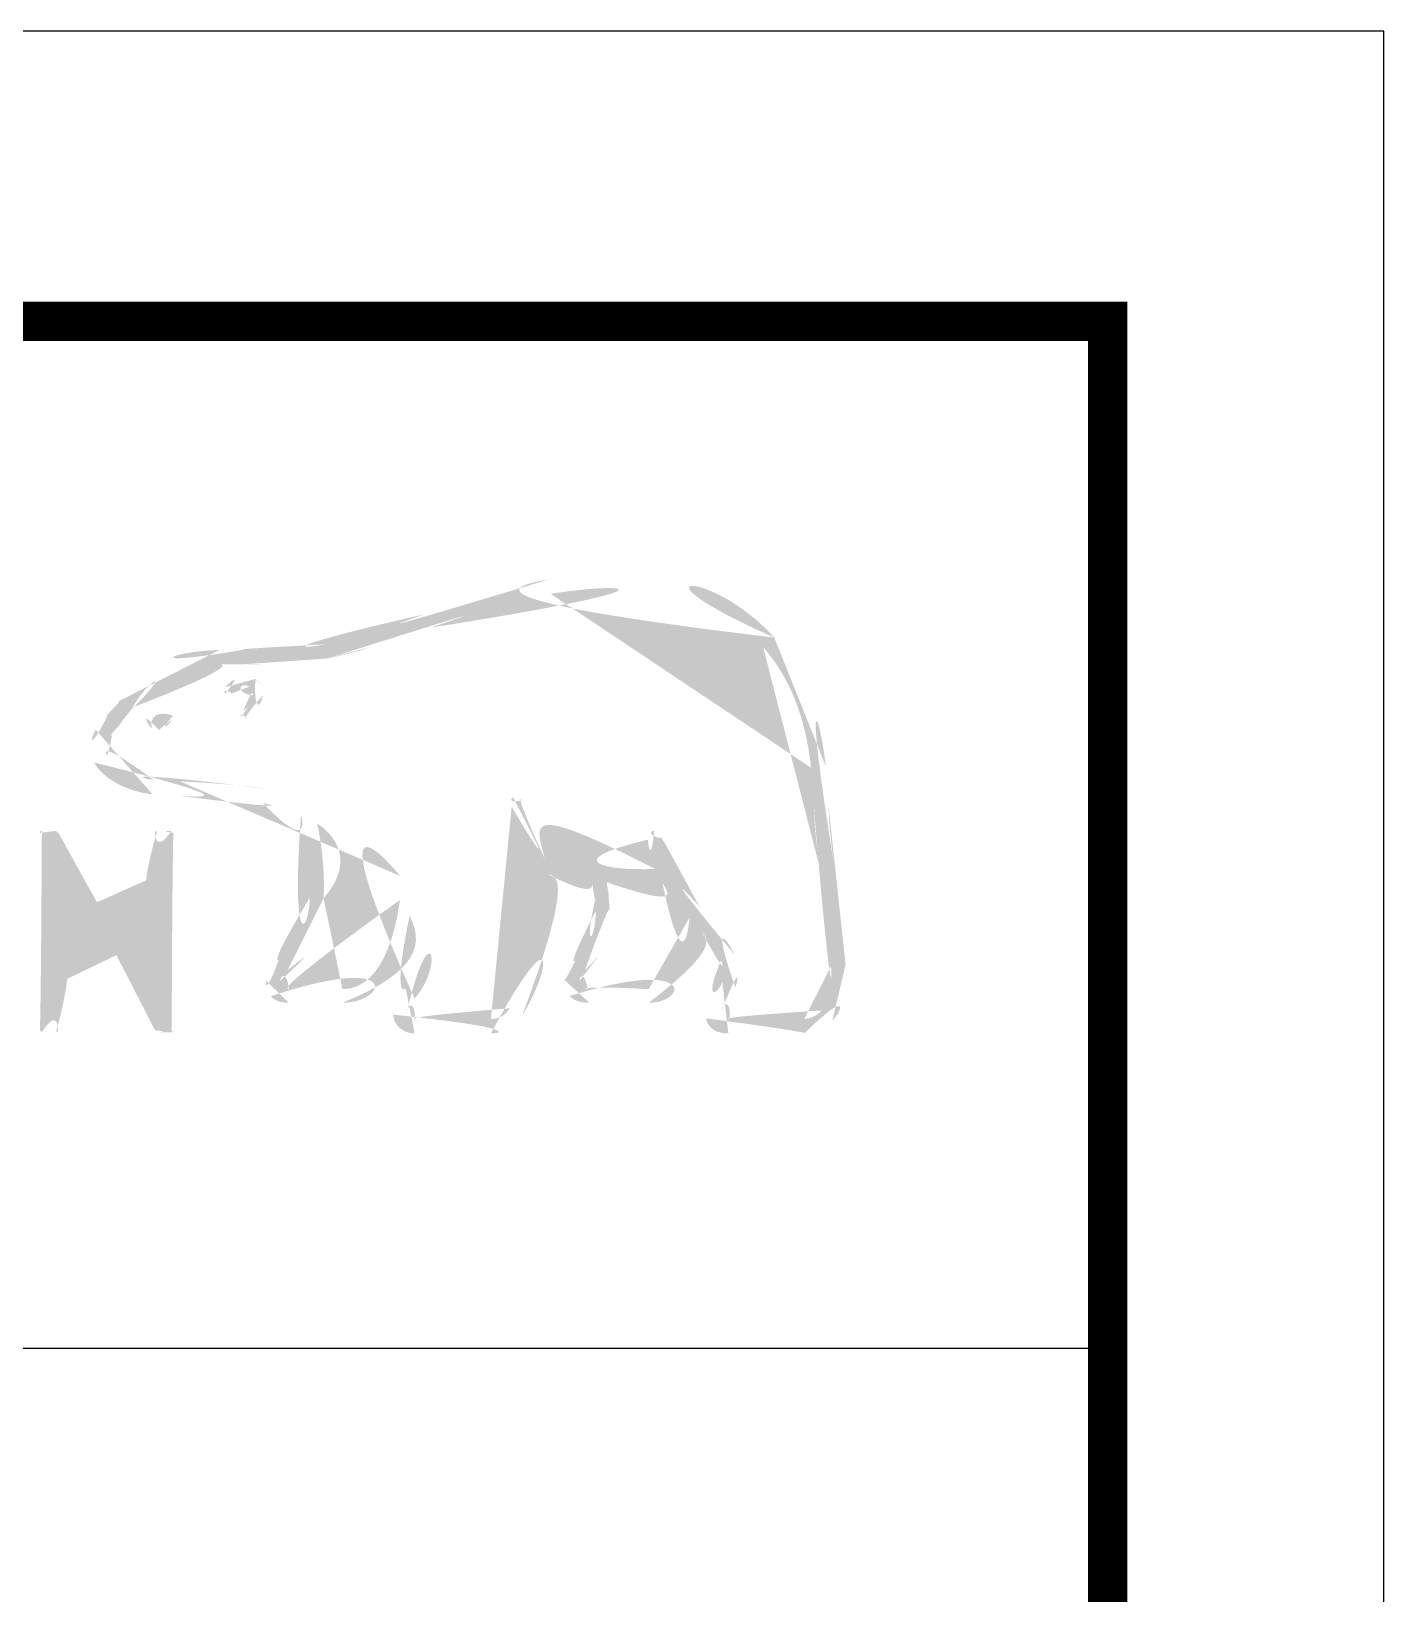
# Model space of a CAD drawing. Extents: x 16296660632 to 16296675124, y -37409619871 to -37409617478.
# Drawn here: x 16296675044 to 16296675124.4, y -37409617571.3 to -37409617478.3 of the extents above; entities that cross this region are included whole.
import ezdxf

# ---------------------------------------------------------------- set-up
doc = ezdxf.new("R2010")
doc.units = 0
doc.header["$LTSCALE"] = 10
doc.header["$MEASUREMENT"] = 0
doc.layers.get('0').update_dxf_attribs({"linetype": 'CONTINUOUS'})

msp = doc.modelspace()

# ---------------------------------------------------------------- hatches: boundary and pattern name
h = msp.add_hatch(color=5)
edge = h.paths.add_edge_path()
edge.add_spline(control_points=[(16296675088.173019, -37409617514.362762), (16296675084.526079, -37409617510.273521), (16296675078.846901, -37409617510.231743), (16296675074.717421, -37409617510.912277)], knot_values=[4, 4, 4, 4, 5, 5, 5, 5], degree=3, periodic=0)
edge.add_spline(control_points=[(16296675074.717421, -37409617510.912277), (16296675072.2057, -37409617511.328323), (16296675069.771311, -37409617512.1604), (16296675067.42354, -37409617512.955353)], knot_values=[5, 5, 5, 5, 6, 6, 6, 6], degree=3, periodic=0)
edge.add_spline(control_points=[(16296675067.42354, -37409617512.955353), (16296675065.47171, -37409617513.626556), (16296675063.436359, -37409617514.321007), (16296675061.404079, -37409617514.763344)], knot_values=[6, 6, 6, 6, 7, 7, 7, 7], degree=3, periodic=0)
edge.add_spline(control_points=[(16296675061.404079, -37409617514.763344), (16296675059.99667, -37409617515.060287), (16296675058.21805, -37409617515.067993), (16296675056.655951, -37409617515.07576)], knot_values=[7, 7, 7, 7, 8, 8, 8, 8], degree=3, periodic=0)
edge.add_spline(control_points=[(16296675056.655951, -37409617515.07576), (16296675056.65593, -37409617515.07576), (16296675055.161921, -37409617515.100487), (16296675055.161921, -37409617515.100487)], knot_values=[8.00001, 8.00001, 8.00001, 8.00001, 9, 9, 9, 9], degree=3, periodic=0)
edge.add_spline(control_points=[(16296675055.161921, -37409617515.100487), (16296675052.223351, -37409617515.171692), (16296675050.21273, -37409617516.187782), (16296675049.21361, -37409617518.119492)], knot_values=[9, 9, 9, 9, 10, 10, 10, 10], degree=3, periodic=0)
edge.add_spline(control_points=[(16296675049.21361, -37409617518.119492), (16296675049.21361, -37409617518.119492), (16296675049.164129, -37409617518.204559), (16296675049.164129, -37409617518.204559)], knot_values=[10.00001, 10.00001, 10.00001, 10.00001, 11, 11, 11, 11], degree=3, periodic=0)
edge.add_spline(control_points=[(16296675049.164129, -37409617518.204559), (16296675049.000191, -37409617518.484512), (16296675048.783661, -37409617518.728867), (16296675048.52693, -37409617518.967049)], knot_values=[11, 11, 11, 11, 12, 12, 12, 12], degree=3, periodic=0)
edge.add_spline(control_points=[(16296675048.52693, -37409617518.967049), (16296675048.257799, -37409617519.233078), (16296675047.9825, -37409617519.50528), (16296675047.79073, -37409617519.853256)], knot_values=[12, 12, 12, 12, 13, 13, 13, 13], degree=3, periodic=0)
edge.add_spline(control_points=[(16296675047.79073, -37409617519.853256), (16296675047.410259, -37409617520.513657), (16296675047.376221, -37409617521.183357), (16296675047.694839, -37409617521.794327)], knot_values=[13, 13, 13, 13, 14, 14, 14, 14], degree=3, periodic=0)
edge.add_spline(control_points=[(16296675047.694839, -37409617521.794327), (16296675048.325871, -37409617522.975929), (16296675050.10137, -37409617523.606911), (16296675051.16235, -37409617523.685806), (16296675051.16235, -37409617523.685806), (16296675052.743019, -37409617523.7817), (16296675052.743019, -37409617523.7817)], knot_values=[14, 14, 14, 14, 15, 15, 15, 16, 16, 16, 16], degree=3, periodic=0)
edge.add_spline(control_points=[(16296675052.743019, -37409617523.7817), (16296675054.419559, -37409617523.882263), (16296675056.51367, -37409617524.001297), (16296675057.75407, -37409617524.224037)], knot_values=[16, 16, 16, 16, 17, 17, 17, 17], degree=3, periodic=0)
edge.add_spline(control_points=[(16296675057.75407, -37409617524.224037), (16296675058.542839, -37409617524.364754), (16296675059.30069, -37409617524.609123), (16296675060.005939, -37409617524.92926)], knot_values=[17, 17, 17, 17, 18, 18, 18, 18], degree=3, periodic=0)
edge.add_spline(control_points=[(16296675060.005939, -37409617524.92926), (16296675060.04307, -37409617525.006653), (16296675060.6679, -37409617527.301826), (16296675060.534889, -37409617529.833656)], knot_values=[18, 18, 18, 18, 19, 19, 19, 19], degree=3, periodic=0)
edge.add_spline(control_points=[(16296675060.534889, -37409617529.833656), (16296675060.42971, -37409617532.142754), (16296675059.405849, -37409617532.942322), (16296675058.685129, -37409617533.531616)], knot_values=[19, 19, 19, 19, 20, 20, 20, 20], degree=3, periodic=0)
edge.add_spline(control_points=[(16296675058.685129, -37409617533.531616), (16296675058.67585, -37409617533.542412), (16296675057.96439, -37409617534.093063), (16296675057.917999, -37409617534.779739)], knot_values=[20, 20, 20, 20, 21, 21, 21, 21], degree=3, periodic=0)
edge.add_spline(control_points=[(16296675057.917999, -37409617534.779739), (16296675057.88089, -37409617535.147827), (16296675057.97987, -37409617535.481918), (16296675058.202579, -37409617535.712357)], knot_values=[21, 21, 21, 21, 22, 22, 22, 22], degree=3, periodic=0)
edge.add_spline(control_points=[(16296675058.202579, -37409617535.712357), (16296675058.446951, -37409617535.979897), (16296675058.808861, -37409617536.105171), (16296675059.285219, -37409617536.105171), (16296675059.285219, -37409617536.105171), (16296675062.471251, -37409617536.105171), (16296675062.471251, -37409617536.105171)], knot_values=[22, 22, 22, 22, 23, 23, 23, 24, 24, 24, 24], degree=3, periodic=0)
edge.add_spline(control_points=[(16296675062.471251, -37409617536.105171), (16296675065.085051, -37409617536.105171), (16296675066.19243, -37409617533.053703), (16296675066.467739, -37409617530.922462)], knot_values=[24, 24, 24, 24, 25, 25, 25, 25], degree=3, periodic=0)
edge.add_spline(control_points=[(16296675066.467739, -37409617530.922462), (16296675067.241039, -37409617532.44902), (16296675067.222481, -37409617534.173447), (16296675066.24193, -37409617535.265373)], knot_values=[25, 25, 25, 25, 26, 26, 26, 26], degree=3, periodic=0)
edge.add_spline(control_points=[(16296675066.24193, -37409617535.265373), (16296675066.241911, -37409617535.265373), (16296675065.391279, -37409617536.054153), (16296675065.487181, -37409617536.810417)], knot_values=[26.00001, 26.00001, 26.00001, 26.00001, 27, 27, 27, 27], degree=3, periodic=0)
edge.add_spline(control_points=[(16296675065.487181, -37409617536.810417), (16296675065.567591, -37409617537.608513), (16296675066.229561, -37409617537.925552), (16296675066.76469, -37409617537.925552), (16296675066.76469, -37409617537.925552), (16296675071.308661, -37409617537.925552), (16296675071.308661, -37409617537.925552)], knot_values=[27, 27, 27, 27, 28, 28, 28, 29, 29, 29, 29], degree=3, periodic=0)
edge.add_spline(control_points=[(16296675071.308661, -37409617537.925552), (16296675072.1098, -37409617537.925552), (16296675072.747009, -37409617537.560547), (16296675073.17078, -37409617536.866096)], knot_values=[29, 29, 29, 29, 30, 30, 30, 30], degree=3, periodic=0)
edge.add_spline(control_points=[(16296675073.17078, -37409617536.866096), (16296675075.026739, -37409617533.811562), (16296675075.11953, -37409617530.800278), (16296675074.717421, -37409617528.457108)], knot_values=[30, 30, 30, 30, 31, 31, 31, 31], degree=3, periodic=0)
edge.add_spline(control_points=[(16296675074.717421, -37409617528.457108), (16296675075.268021, -37409617528.568481), (16296675076.19598, -37409617528.738586), (16296675077.32501, -37409617528.860802)], knot_values=[31, 31, 31, 31, 32, 32, 32, 32], degree=3, periodic=0)
edge.add_spline(control_points=[(16296675077.32501, -37409617528.860802), (16296675077.39616, -37409617529.184036), (16296675077.522989, -37409617529.893997), (16296675077.522989, -37409617529.893997)], knot_values=[32, 32, 32, 32, 33, 33, 33, 33], degree=3, periodic=0)
edge.add_spline(control_points=[(16296675077.522989, -37409617529.893997), (16296675077.54771, -37409617530.167709), (16296675077.54771, -37409617530.410538), (16296675077.54771, -37409617530.639473)], knot_values=[33, 33, 33, 33, 34, 34, 34, 34], degree=3, periodic=0)
edge.add_spline(control_points=[(16296675077.54771, -37409617530.639473), (16296675077.54771, -37409617532.401039), (16296675076.768221, -37409617533.161942), (16296675076.328991, -37409617533.591927)], knot_values=[34, 34, 34, 34, 35, 35, 35, 35], degree=3, periodic=0)
edge.add_spline(control_points=[(16296675076.328991, -37409617533.591927), (16296675076.313511, -37409617533.595001), (16296675075.71961, -37409617534.199753), (16296675075.651569, -37409617534.708611)], knot_values=[35, 35, 35, 35, 36, 36, 36, 36], degree=3, periodic=0)
edge.add_spline(control_points=[(16296675075.651569, -37409617534.708611), (16296675075.651569, -37409617534.708611), (16296675075.524771, -37409617535.236), (16296675075.979469, -37409617535.699966)], knot_values=[36.00001, 36.00001, 36.00001, 36.00001, 37, 37, 37, 37], degree=3, periodic=0)
edge.add_spline(control_points=[(16296675075.979469, -37409617535.699966), (16296675076.233089, -37409617535.964417), (16296675076.638321, -37409617536.105171), (16296675077.173441, -37409617536.105171), (16296675077.173441, -37409617536.105171), (16296675080.696659, -37409617536.105171), (16296675080.696659, -37409617536.105171)], knot_values=[37, 37, 37, 37, 38, 38, 38, 39, 39, 39, 39], degree=3, periodic=0)
edge.add_spline(control_points=[(16296675080.696659, -37409617536.105171), (16296675082.95162, -37409617536.105171), (16296675083.64451, -37409617533.319679), (16296675083.867229, -37409617531.887512)], knot_values=[39, 39, 39, 39, 40, 40, 40, 40], degree=3, periodic=0)
edge.add_spline(control_points=[(16296675083.867229, -37409617531.887512), (16296675084.27243, -37409617532.396393), (16296675084.72715, -37409617533.005737), (16296675085.002451, -37409617533.591927)], knot_values=[40, 40, 40, 40, 41, 41, 41, 41], degree=3, periodic=0)
edge.add_spline(control_points=[(16296675085.002451, -37409617533.591927), (16296675085.18804, -37409617533.987793), (16296675085.218969, -37409617534.430206), (16296675085.076691, -37409617534.846237)], knot_values=[41, 41, 41, 41, 42, 42, 42, 42], degree=3, periodic=0)
edge.add_spline(control_points=[(16296675085.076691, -37409617534.846237), (16296675084.84779, -37409617535.593224), (16296675083.901251, -37409617536.128403), (16296675084.09614, -37409617537.025421)], knot_values=[42, 42, 42, 42, 43, 43, 43, 43], degree=3, periodic=0)
edge.add_spline(control_points=[(16296675084.09614, -37409617537.025421), (16296675084.260071, -37409617537.716782), (16296675084.838499, -37409617537.925552), (16296675085.438589, -37409617537.925552), (16296675085.438589, -37409617537.925552), (16296675089.96092, -37409617537.925552), (16296675089.96092, -37409617537.925552)], knot_values=[43, 43, 43, 43, 44, 44, 44, 45, 45, 45, 45], degree=3, periodic=0)
edge.add_spline(control_points=[(16296675089.96092, -37409617537.925552), (16296675089.998051, -37409617537.925552), (16296675090.904341, -37409617537.936394), (16296675091.62817, -37409617537.163078)], knot_values=[45, 45, 45, 45, 46, 46, 46, 46], degree=3, periodic=0)
edge.add_spline(control_points=[(16296675091.62817, -37409617537.163078), (16296675092.30868, -37409617536.431519), (16296675092.56852, -37409617535.344254), (16296675092.41386, -37409617533.828537)], knot_values=[46, 46, 46, 46, 47, 47, 47, 47], degree=3, periodic=0)
edge.add_spline(control_points=[(16296675092.41386, -37409617533.828537), (16296675092.41386, -37409617533.828537), (16296675091.730249, -37409617527.909607), (16296675091.730249, -37409617527.909607)], knot_values=[0, 0, 0, 0, 1, 1, 1, 1], degree=3, periodic=0)
edge.add_spline(control_points=[(16296675091.730249, -37409617527.909607), (16296675091.4797, -37409617526.191353), (16296675091.439489, -37409617525.266441), (16296675091.396179, -37409617524.353943), (16296675091.396179, -37409617524.353943), (16296675091.23225, -37409617522.018509), (16296675091.23225, -37409617522.018509)], knot_values=[1, 1, 1, 1, 2, 2, 2, 3, 3, 3, 3], degree=3, periodic=0)
edge.add_spline(control_points=[(16296675091.23225, -37409617522.018509), (16296675090.88888, -37409617518.82943), (16296675089.85264, -37409617516.251198), (16296675088.173019, -37409617514.362762)], knot_values=[3, 3, 3, 3, 4, 4, 4, 4], degree=3, periodic=0)
edge = h.paths.add_edge_path(flags=16)
edge.add_spline(control_points=[(16296675061.589701, -37409617515.60627), (16296675063.680719, -37409617515.156219), (16296675065.731529, -37409617514.453987), (16296675067.70813, -37409617513.779732)], knot_values=[31, 31, 31, 31, 32, 32, 32, 32], degree=3, periodic=0)
edge.add_spline(control_points=[(16296675067.70813, -37409617513.779732), (16296675070.01568, -37409617512.987839), (16296675072.416031, -37409617512.171204), (16296675074.865891, -37409617511.759789)], knot_values=[32, 32, 32, 32, 33, 33, 33, 33], degree=3, periodic=0)
edge.add_spline(control_points=[(16296675074.865891, -37409617511.759789), (16296675078.77883, -37409617511.116386), (16296675084.142521, -37409617511.153519), (16296675087.511061, -37409617514.938087)], knot_values=[33, 33, 33, 33, 34, 34, 34, 34], degree=3, periodic=0)
edge.add_spline(control_points=[(16296675087.511061, -37409617514.938087), (16296675089.07316, -37409617516.690407), (16296675090.03824, -37409617519.106247), (16296675090.363041, -37409617522.10984), (16296675090.363041, -37409617522.10984), (16296675090.52697, -37409617524.395699), (16296675090.52697, -37409617524.395699)], knot_values=[34, 34, 34, 34, 35, 35, 35, 36, 36, 36, 36], degree=3, periodic=0)
edge.add_spline(control_points=[(16296675090.52697, -37409617524.395699), (16296675090.57028, -37409617525.319023), (16296675090.622869, -37409617526.27327), (16296675090.867241, -37409617528.025703), (16296675090.867241, -37409617528.025703), (16296675091.544649, -37409617533.92601), (16296675091.544649, -37409617533.92601)], knot_values=[36, 36, 36, 36, 37, 37, 37, 38, 38, 38, 38], degree=3, periodic=0)
edge.add_spline(control_points=[(16296675091.544649, -37409617533.92601), (16296675091.662201, -37409617535.150932), (16296675091.470421, -37409617536.02787), (16296675091.003349, -37409617536.558342)], knot_values=[38, 38, 38, 38, 39, 39, 39, 39], degree=3, periodic=0)
edge.add_spline(control_points=[(16296675091.003349, -37409617536.558342), (16296675090.55792, -37409617537.056328), (16296675089.998051, -37409617537.062553), (16296675089.96092, -37409617537.062553), (16296675089.96092, -37409617537.062553), (16296675085.515909, -37409617537.062553), (16296675085.515909, -37409617537.062553)], knot_values=[0, 0, 0, 0, 1, 1, 1, 2, 2, 2, 2], degree=3, periodic=0)
edge.add_spline(control_points=[(16296675085.515909, -37409617537.062553), (16296675085.24062, -37409617537.062553), (16296675085.030291, -37409617536.945007), (16296675085.030291, -37409617536.626373)], knot_values=[2, 2, 2, 2, 3, 3, 3, 3], degree=3, periodic=0)
edge.add_spline(control_points=[(16296675085.030291, -37409617536.626373), (16296675085.030291, -37409617536.160843), (16296675085.624189, -37409617535.778862), (16296675085.85, -37409617535.180267)], knot_values=[3, 3, 3, 3, 4, 4, 4, 4], degree=3, periodic=0)
edge.add_spline(control_points=[(16296675085.85, -37409617535.180267), (16296675086.10055, -37409617534.53846), (16296675086.072701, -37409617533.839348), (16296675085.78813, -37409617533.217644)], knot_values=[4, 4, 4, 4, 5, 5, 5, 5], degree=3, periodic=0)
edge.add_spline(control_points=[(16296675085.78813, -37409617533.217644), (16296675085.2561, -37409617532.102531), (16296675084.4673, -37409617531.219398), (16296675083.709459, -37409617530.365669)], knot_values=[5, 5, 5, 5, 6, 6, 6, 6], degree=3, periodic=0)
edge.add_spline(control_points=[(16296675083.709459, -37409617530.365669), (16296675082.626829, -37409617529.154678), (16296675081.473061, -37409617527.991577), (16296675081.398821, -37409617526.32589)], knot_values=[6, 6, 6, 6, 7, 7, 7, 7], degree=3, periodic=0)
edge.add_spline(control_points=[(16296675081.398821, -37409617526.32589), (16296675081.377171, -37409617526.087738), (16296675081.275089, -37409617525.854141), (16296675081.03072, -37409617525.861938)], knot_values=[7, 7, 7, 7, 8, 8, 8, 8], degree=3, periodic=0)
edge.add_spline(control_points=[(16296675081.03072, -37409617525.861938), (16296675080.798731, -37409617525.872719), (16296675080.6348, -37409617526.087738), (16296675080.64406, -37409617526.3955)], knot_values=[8, 8, 8, 8, 9, 9, 9, 9], degree=3, periodic=0)
edge.add_spline(control_points=[(16296675080.64406, -37409617526.3955), (16296675080.696659, -37409617527.031143), (16296675080.86368, -37409617527.609573), (16296675081.08021, -37409617528.133873)], knot_values=[9, 9, 9, 9, 10, 10, 10, 10], degree=3, periodic=0)
edge.add_spline(control_points=[(16296675081.08021, -37409617528.133873), (16296675078.154011, -37409617528.260696), (16296675075.215429, -37409617527.680733), (16296675074.51017, -37409617527.535362)], knot_values=[10, 10, 10, 10, 11, 11, 11, 11], degree=3, periodic=0)
edge.add_spline(control_points=[(16296675074.51017, -37409617527.535362), (16296675073.996691, -37409617525.438103), (16296675073.15222, -37409617524.081749), (16296675073.14296, -37409617524.052383)], knot_values=[11, 11, 11, 11, 12, 12, 12, 12], degree=3, periodic=0)
edge.add_spline(control_points=[(16296675073.14296, -37409617524.052383), (16296675073.009939, -37409617523.840477), (16296675072.78722, -37409617523.770897), (16296675072.623289, -37409617523.871391)], knot_values=[12, 12, 12, 12, 13, 13, 13, 13], degree=3, periodic=0)
edge.add_spline(control_points=[(16296675072.623289, -37409617523.871391), (16296675072.45006, -37409617523.975021), (16296675072.416031, -37409617524.224037), (16296675072.54287, -37409617524.4282)], knot_values=[13, 13, 13, 13, 14, 14, 14, 14], degree=3, periodic=0)
edge.add_spline(control_points=[(16296675072.54287, -37409617524.4282), (16296675072.576891, -37409617524.488487), (16296675076.059879, -37409617530.410538), (16296675072.42841, -37409617536.428413)], knot_values=[14, 14, 14, 14, 15, 15, 15, 15], degree=3, periodic=0)
edge.add_spline(control_points=[(16296675072.42841, -37409617536.428413), (16296675072.17168, -37409617536.859917), (16296675071.806669, -37409617537.062553), (16296675071.308661, -37409617537.062553), (16296675071.308661, -37409617537.062553), (16296675066.786329, -37409617537.062553), (16296675066.786329, -37409617537.062553)], knot_values=[15, 15, 15, 15, 16, 16, 16, 17, 17, 17, 17], degree=3, periodic=0)
edge.add_spline(control_points=[(16296675066.786329, -37409617537.062553), (16296675066.60076, -37409617537.062553), (16296675066.325439, -37409617536.929543), (16296675066.325439, -37409617536.624863)], knot_values=[17, 17, 17, 17, 18, 18, 18, 18], degree=3, periodic=0)
edge.add_spline(control_points=[(16296675066.325439, -37409617536.624863), (16296675066.325439, -37409617536.309341), (16296675066.761589, -37409617535.845306), (16296675066.761589, -37409617535.845306)], knot_values=[18, 18, 18, 18, 19, 19, 19, 19], degree=3, periodic=0)
edge.add_spline(control_points=[(16296675066.761589, -37409617535.845306), (16296675068.57732, -37409617533.811562), (16296675067.66172, -37409617530.647118), (16296675065.90785, -37409617528.553017)], knot_values=[19, 19, 19, 19, 20, 20, 20, 20], degree=3, periodic=0)
edge.add_spline(control_points=[(16296675065.90785, -37409617528.553017), (16296675064.209669, -37409617526.533127), (16296675061.44121, -37409617523.993553), (16296675057.90254, -37409617523.36261)], knot_values=[20, 20, 20, 20, 21, 21, 21, 21], degree=3, periodic=0)
edge.add_spline(control_points=[(16296675057.90254, -37409617523.36261), (16296675056.625031, -37409617523.139839), (16296675054.49688, -37409617523.012993), (16296675052.786301, -37409617522.91713), (16296675052.786301, -37409617522.91713), (16296675051.22731, -37409617522.827438), (16296675051.22731, -37409617522.827438)], knot_values=[21, 21, 21, 21, 22, 22, 22, 23, 23, 23, 23], degree=3, periodic=0)
edge.add_spline(control_points=[(16296675051.22731, -37409617522.827438), (16296675050.35813, -37409617522.757858), (16296675048.925949, -37409617522.228943), (16296675048.471239, -37409617521.393661)], knot_values=[23, 23, 23, 23, 24, 24, 24, 24], degree=3, periodic=0)
edge.add_spline(control_points=[(16296675048.471239, -37409617521.393661), (16296675048.279449, -37409617521.045708), (16296675048.304211, -37409617520.68074), (16296675048.55477, -37409617520.291008)], knot_values=[24, 24, 24, 24, 25, 25, 25, 25], degree=3, periodic=0)
edge.add_spline(control_points=[(16296675048.55477, -37409617520.291008), (16296675048.697041, -37409617520.034233), (16296675048.925949, -37409617519.808434), (16296675049.15484, -37409617519.579514)], knot_values=[25, 25, 25, 25, 26, 26, 26, 26], degree=3, periodic=0)
edge.add_spline(control_points=[(16296675049.15484, -37409617519.579514), (16296675049.423969, -37409617519.296471), (16296675049.699249, -37409617519.015022), (16296675049.921961, -37409617518.632973)], knot_values=[26, 26, 26, 26, 27, 27, 27, 27], degree=3, periodic=0)
edge.add_spline(control_points=[(16296675049.921961, -37409617518.632973), (16296675049.921961, -37409617518.632973), (16296675049.990009, -37409617518.517014), (16296675049.990009, -37409617518.517014)], knot_values=[27.00001, 27.00001, 27.00001, 27.00001, 28, 28, 28, 28], degree=3, periodic=0)
edge.add_spline(control_points=[(16296675049.990009, -37409617518.517014), (16296675050.849939, -37409617516.883751), (16296675052.579069, -37409617516.033112), (16296675055.192841, -37409617515.961983)], knot_values=[28, 28, 28, 28, 29, 29, 29, 29], degree=3, periodic=0)
edge.add_spline(control_points=[(16296675055.192841, -37409617515.961983), (16296675055.192881, -37409617515.961983), (16296675056.655951, -37409617515.946533), (16296675056.655951, -37409617515.946533)], knot_values=[29.00001, 29.00001, 29.00001, 29.00001, 30, 30, 30, 30], degree=3, periodic=0)
edge.add_spline(control_points=[(16296675056.655951, -37409617515.946533), (16296675058.252069, -37409617515.935631), (16296675060.089439, -37409617515.929497), (16296675061.589701, -37409617515.60627)], knot_values=[30, 30, 30, 30, 31, 31, 31, 31], degree=3, periodic=0)
edge = h.paths.add_edge_path(flags=0)
edge.add_spline(control_points=[(16296675057.28698, -37409617516.828072), (16296675057.587021, -37409617517.057007), (16296675057.785, -37409617517.391029), (16296675057.73243, -37409617517.79631)], knot_values=[8, 8, 8, 8, 9, 9, 9, 9], degree=3, periodic=0)
edge.add_spline(control_points=[(16296675057.73243, -37409617517.79631), (16296675057.67363, -37409617518.379333), (16296675057.16943, -37409617519.004173), (16296675056.78898, -37409617519.195908)], knot_values=[7, 7, 7, 7, 8, 8, 8, 8], degree=3, periodic=0)
edge.add_spline(control_points=[(16296675056.78898, -37409617519.195908), (16296675056.655951, -37409617519.248543), (16296675056.485821, -37409617519.217613), (16296675056.43326, -37409617519.087708)], knot_values=[6, 6, 6, 6, 7, 7, 7, 7], degree=3, periodic=0)
edge.add_spline(control_points=[(16296675056.43326, -37409617519.087708), (16296675056.36829, -37409617518.957809), (16296675056.448721, -37409617518.795372), (16296675056.575541, -37409617518.718033)], knot_values=[5, 5, 5, 5, 6, 6, 6, 6], degree=3, periodic=0)
edge.add_spline(control_points=[(16296675056.575541, -37409617518.718033), (16296675056.78898, -37409617518.588142), (16296675057.107571, -37409617518.16745), (16296675057.144699, -37409617517.807091)], knot_values=[4, 4, 4, 4, 5, 5, 5, 5], degree=3, periodic=0)
edge.add_spline(control_points=[(16296675057.144699, -37409617517.807091), (16296675057.16943, -37409617517.58902), (16296675057.107571, -37409617517.414238), (16296675056.93125, -37409617517.29055)], knot_values=[3, 3, 3, 3, 4, 4, 4, 4], degree=3, periodic=0)
edge.add_spline(control_points=[(16296675056.93125, -37409617517.29055), (16296675056.46418, -37409617516.961113), (16296675055.919769, -37409617517.60598), (16296675055.8641, -37409617517.652443)], knot_values=[2, 2, 2, 2, 3, 3, 3, 3], degree=3, periodic=0)
edge.add_spline(control_points=[(16296675055.8641, -37409617517.652443), (16296675055.765129, -37409617517.763771), (16296675055.594971, -37409617517.791611), (16296675055.49909, -37409617517.700378)], knot_values=[1, 1, 1, 1, 2, 2, 2, 2], degree=3, periodic=0)
edge.add_spline(control_points=[(16296675055.49909, -37409617517.700378), (16296675055.378441, -37409617517.60598), (16296675055.40011, -37409617517.429733), (16296675055.49909, -37409617517.313728)], knot_values=[0, 0, 0, 0, 1, 1, 1, 1], degree=3, periodic=0)
edge.add_spline(control_points=[(16296675055.49909, -37409617517.313728), (16296675055.78676, -37409617517.001312), (16296675056.575541, -37409617516.337784), (16296675057.28698, -37409617516.828072)], knot_values=[9, 9, 9, 9, 10, 10, 10, 10], degree=3, periodic=0)
edge = h.paths.add_edge_path(flags=16)
edge.add_spline(control_points=[(16296675061.351509, -37409617529.873863), (16296675061.44121, -37409617528.044167), (16296675061.17211, -37409617526.366119), (16296675060.971041, -37409617525.438103), (16296675060.971041, -37409617525.438103), (16296675063.81373, -37409617527.063629), (16296675065.88929, -37409617529.982063)], knot_values=[5, 5, 5, 5, 6, 6, 6, 7, 7, 7, 7], degree=3, periodic=0)
edge.add_spline(control_points=[(16296675065.88929, -37409617529.982063), (16296675065.731529, -37409617531.219398), (16296675065.038639, -37409617535.291687), (16296675062.471251, -37409617535.291687), (16296675062.471251, -37409617535.291687), (16296675059.285219, -37409617535.291687), (16296675059.285219, -37409617535.291687)], knot_values=[0, 0, 0, 0, 1, 1, 1, 2, 2, 2, 2], degree=3, periodic=0)
edge.add_spline(control_points=[(16296675059.285219, -37409617535.291687), (16296675059.04084, -37409617535.291687), (16296675058.77173, -37409617535.095253), (16296675058.77173, -37409617534.790543)], knot_values=[2, 2, 2, 2, 3, 3, 3, 3], degree=3, periodic=0)
edge.add_spline(control_points=[(16296675058.77173, -37409617534.790543), (16296675058.77173, -37409617534.482758), (16296675059.167669, -37409617534.174957), (16296675059.2048, -37409617534.162651)], knot_values=[3, 3, 3, 3, 4, 4, 4, 4], degree=3, periodic=0)
edge.add_spline(control_points=[(16296675059.2048, -37409617534.162651), (16296675060.005939, -37409617533.525414), (16296675061.218491, -37409617532.544868), (16296675061.351509, -37409617529.873863)], knot_values=[4, 4, 4, 4, 5, 5, 5, 5], degree=3, periodic=0)
edge = h.paths.add_edge_path(flags=0)
edge.add_spline(control_points=[(16296675052.402769, -37409617519.015022), (16296675052.402769, -37409617519.015022), (16296675052.504829, -37409617519.062958), (16296675052.35635, -37409617519.237694)], knot_values=[1.00001, 1.00001, 1.00001, 1.00001, 2, 2, 2, 2], degree=3, periodic=0)
edge.add_spline(control_points=[(16296675052.35635, -37409617519.237694), (16296675051.97279, -37409617519.775948), (16296675051.58305, -37409617519.895081), (16296675051.583031, -37409617519.895081)], knot_values=[2, 2, 2, 2, 2.99999, 2.99999, 2.99999, 2.99999], degree=3, periodic=0)
edge.add_spline(control_points=[(16296675051.583031, -37409617519.895081), (16296675051.583031, -37409617519.895081), (16296675051.29537, -37409617519.997139), (16296675051.131439, -37409617519.802231)], knot_values=[3.00001, 3.00001, 3.00001, 3.00001, 4, 4, 4, 4], degree=3, periodic=0)
edge.add_spline(control_points=[(16296675051.131439, -37409617519.802231), (16296675050.806629, -37409617519.418701), (16296675050.788071, -37409617519.200607), (16296675050.788071, -37409617519.200607), (16296675050.788071, -37409617519.200607), (16296675050.76025, -37409617519.036621), (16296675050.924179, -37409617518.999527)], knot_values=[4, 4, 4, 4, 5, 5, 5, 6, 6, 6, 6], degree=3, periodic=0)
edge.add_spline(control_points=[(16296675052.402769, -37409617519.015022), (16296675051.58305, -37409617518.697922), (16296675050.9242, -37409617518.999489), (16296675050.924179, -37409617518.999527)], knot_values=[0.00001, 0.00001, 0.00001, 0.00001, 1, 1, 1, 1], degree=3, periodic=0)
edge = h.paths.add_edge_path(flags=16)
edge.add_spline(control_points=[(16296675078.200399, -37409617528.928833), (16296675079.19643, -37409617529.003036), (16296675080.443001, -37409617529.04792), (16296675081.513281, -37409617528.982979)], knot_values=[6, 6, 6, 6, 7, 7, 7, 7], degree=3, periodic=0)
edge.add_spline(control_points=[(16296675081.513281, -37409617528.982979), (16296675081.92157, -37409617529.623291), (16296675082.602091, -37409617530.427521), (16296675083.12484, -37409617531.030739)], knot_values=[7, 7, 7, 7, 8, 8, 8, 8], degree=3, periodic=0)
edge.add_spline(control_points=[(16296675083.12484, -37409617531.030739), (16296675083.11557, -37409617531.081734), (16296675082.840269, -37409617535.291687), (16296675080.696659, -37409617535.291687)], knot_values=[9, 9, 9, 9, 10, 10, 10, 10], degree=3, periodic=0)
edge.add_spline(control_points=[(16296675080.696659, -37409617535.291687), (16296675080.696659, -37409617535.291687), (16296675077.071369, -37409617535.291687), (16296675077.071369, -37409617535.291687)], knot_values=[0, 0, 0, 0, 1, 1, 1, 1], degree=3, periodic=0)
edge.add_spline(control_points=[(16296675077.071369, -37409617535.291687), (16296675076.786779, -37409617535.291687), (16296675076.57336, -37409617535.070442), (16296675076.57336, -37409617534.790543)], knot_values=[1, 1, 1, 1, 2, 2, 2, 2], degree=3, periodic=0)
edge.add_spline(control_points=[(16296675076.57336, -37409617534.790543), (16296675076.57336, -37409617534.519882), (16296675076.876499, -37409617534.188927), (16296675076.898149, -37409617534.174957)], knot_values=[2, 2, 2, 2, 3, 3, 3, 3], degree=3, periodic=0)
edge.add_spline(control_points=[(16296675076.898149, -37409617534.174957), (16296675077.64362, -37409617533.458893), (16296675078.39217, -37409617532.481461), (16296675078.39217, -37409617530.654892)], knot_values=[3, 3, 3, 3, 4, 4, 4, 4], degree=3, periodic=0)
edge.add_spline(control_points=[(16296675078.39217, -37409617530.654892), (16296675078.39217, -37409617530.391937), (16296675078.37672, -37409617530.10582), (16296675078.3396, -37409617529.808891)], knot_values=[4, 4, 4, 4, 5, 5, 5, 5], degree=3, periodic=0)
edge.add_spline(control_points=[(16296675078.3396, -37409617529.808891), (16296675078.3396, -37409617529.808891), (16296675078.24371, -37409617529.279953), (16296675078.200399, -37409617528.928833)], knot_values=[5.00001, 5.00001, 5.00001, 5.00001, 6, 6, 6, 6], degree=3, periodic=0)
h = msp.add_hatch(color=5)
edge = h.paths.add_edge_path()
edge.add_spline(control_points=[(16296675052.30687, -37409617537.857491), (16296675052.35635, -37409617537.857491), (16296675052.418221, -37409617537.798737), (16296675052.418221, -37409617537.735298), (16296675052.418221, -37409617537.735298), (16296675052.418221, -37409617525.990311), (16296675052.418221, -37409617525.990311)], knot_values=[17, 17, 17, 17, 18, 18, 18, 19, 19, 19, 19], degree=3, periodic=0)
edge.add_spline(control_points=[(16296675052.418221, -37409617525.990311), (16296675052.418221, -37409617525.920647), (16296675052.35635, -37409617525.86499), (16296675052.30687, -37409617525.86499)], knot_values=[19, 19, 19, 19, 20, 20, 20, 20], degree=3, periodic=0)
edge.add_spline(control_points=[(16296675052.30687, -37409617525.86499), (16296675052.306841, -37409617525.86499), (16296675051.450041, -37409617525.86499), (16296675051.450041, -37409617525.86499)], knot_values=[0.00001, 0.00001, 0.00001, 0.00001, 1, 1, 1, 1], degree=3, periodic=0)
edge.add_spline(control_points=[(16296675051.450041, -37409617525.86499), (16296675051.397449, -37409617525.86499), (16296675051.323219, -37409617525.920647), (16296675051.323219, -37409617525.990311), (16296675051.323219, -37409617525.990311), (16296675051.323219, -37409617527.281731), (16296675051.323219, -37409617528.573143)], knot_values=[1, 1, 1, 1, 2, 2, 2, 2.5, 2.5, 2.5, 2.5], degree=3, periodic=0)
edge.add_spline(control_points=[(16296675051.323219, -37409617528.573143), (16296675051.323219, -37409617529.864571), (16296675051.323219, -37409617531.156013), (16296675051.323219, -37409617531.156013), (16296675051.323219, -37409617531.156013), (16296675049.88098, -37409617531.156013), (16296675048.438761, -37409617531.156013)], knot_values=[2.5, 2.5, 2.5, 2.5, 3, 3, 3, 3.5, 3.5, 3.5, 3.5], degree=3, periodic=0)
edge.add_spline(control_points=[(16296675048.438761, -37409617531.156013), (16296675046.99655, -37409617531.156013), (16296675045.55431, -37409617531.156013), (16296675045.55431, -37409617531.156013), (16296675045.55431, -37409617531.156013), (16296675045.55431, -37409617525.990311), (16296675045.55431, -37409617525.990311)], knot_values=[3.5, 3.5, 3.5, 3.5, 4, 4, 4, 5, 5, 5, 5], degree=3, periodic=0)
edge.add_spline(control_points=[(16296675045.55431, -37409617525.990311), (16296675045.55431, -37409617525.923767), (16296675045.489361, -37409617525.86499), (16296675045.43059, -37409617525.86499)], knot_values=[5, 5, 5, 5, 6, 6, 6, 6], degree=3, periodic=0)
edge.add_spline(control_points=[(16296675045.43059, -37409617525.86499), (16296675045.43058, -37409617525.86499), (16296675044.583031, -37409617525.86499), (16296675044.583031, -37409617525.86499)], knot_values=[6.00001, 6.00001, 6.00001, 6.00001, 7, 7, 7, 7], degree=3, periodic=0)
edge.add_spline(control_points=[(16296675044.583031, -37409617525.86499), (16296675044.52426, -37409617525.86499), (16296675044.4562, -37409617525.920647), (16296675044.4562, -37409617525.990311), (16296675044.4562, -37409617525.990311), (16296675044.4562, -37409617537.735298), (16296675044.4562, -37409617537.735298)], knot_values=[7, 7, 7, 7, 8, 8, 8, 9, 9, 9, 9], degree=3, periodic=0)
edge.add_spline(control_points=[(16296675044.4562, -37409617537.735298), (16296675044.4562, -37409617537.798737), (16296675044.52426, -37409617537.857491), (16296675044.583031, -37409617537.857491)], knot_values=[9, 9, 9, 9, 10, 10, 10, 10], degree=3, periodic=0)
edge.add_spline(control_points=[(16296675044.583031, -37409617537.857491), (16296675044.58304, -37409617537.857491), (16296675045.43059, -37409617537.857491), (16296675045.43059, -37409617537.857491)], knot_values=[10.00001, 10.00001, 10.00001, 10.00001, 11, 11, 11, 11], degree=3, periodic=0)
edge.add_spline(control_points=[(16296675045.43059, -37409617537.857491), (16296675045.489361, -37409617537.857491), (16296675045.55431, -37409617537.798737), (16296675045.55431, -37409617537.735298), (16296675045.55431, -37409617537.735298), (16296675045.55431, -37409617536.338379), (16296675045.55431, -37409617534.941353)], knot_values=[11, 11, 11, 11, 12, 12, 12, 12.5, 12.5, 12.5, 12.5], degree=3, periodic=0)
edge.add_spline(control_points=[(16296675045.55431, -37409617534.941353), (16296675045.55431, -37409617533.54435), (16296675045.55431, -37409617532.147324), (16296675045.55431, -37409617532.147324), (16296675045.55431, -37409617532.147324), (16296675046.99655, -37409617532.147324), (16296675048.438761, -37409617532.147324)], knot_values=[12.5, 12.5, 12.5, 12.5, 13, 13, 13, 13.5, 13.5, 13.5, 13.5], degree=3, periodic=0)
edge.add_spline(control_points=[(16296675048.438761, -37409617532.147324), (16296675049.88098, -37409617532.147324), (16296675051.323219, -37409617532.147324), (16296675051.323219, -37409617532.147324), (16296675051.323219, -37409617532.147324), (16296675051.323219, -37409617537.735298), (16296675051.323219, -37409617537.735298)], knot_values=[13.5, 13.5, 13.5, 13.5, 14, 14, 14, 15, 15, 15, 15], degree=3, periodic=0)
edge.add_spline(control_points=[(16296675051.323219, -37409617537.735298), (16296675051.323219, -37409617537.798737), (16296675051.397449, -37409617537.857491), (16296675051.450041, -37409617537.857491)], knot_values=[15, 15, 15, 15, 16, 16, 16, 16], degree=3, periodic=0)
edge.add_spline(control_points=[(16296675051.450041, -37409617537.857491), (16296675051.45006, -37409617537.857491), (16296675052.30687, -37409617537.857491), (16296675052.30687, -37409617537.857491)], knot_values=[16.00001, 16.00001, 16.00001, 16.00001, 17, 17, 17, 17], degree=3, periodic=0)

# ---------------------------------------------------------------- linework, layer by layer
at = {"color": 5, "ltscale": 40}
msp.add_line((16296675108.01239, -37409617556.677483), (16296674945.705151, -37409617556.677483), dxfattribs=at)
at = {"ltscale": 0.5}
msp.add_lwpolyline([(16296674108.881821, -37409618222.388077), (16296675124.44182, -37409618222.388077), (16296675124.44182, -37409617478.268066), (16296674108.881821, -37409617478.268066)], close=True, dxfattribs=at)
at = {"color": 5, "linetype": 'ByBlock', "lineweight": 200, "const_width": 2.34}
msp.add_lwpolyline([(16296674125.2122, -37409618190.52552), (16296675108.012199, -37409618190.52552), (16296675108.012199, -37409617495.545517), (16296674125.2122, -37409617495.545517)], close=True, dxfattribs=at)

doc.saveas('drawing.dxf')
